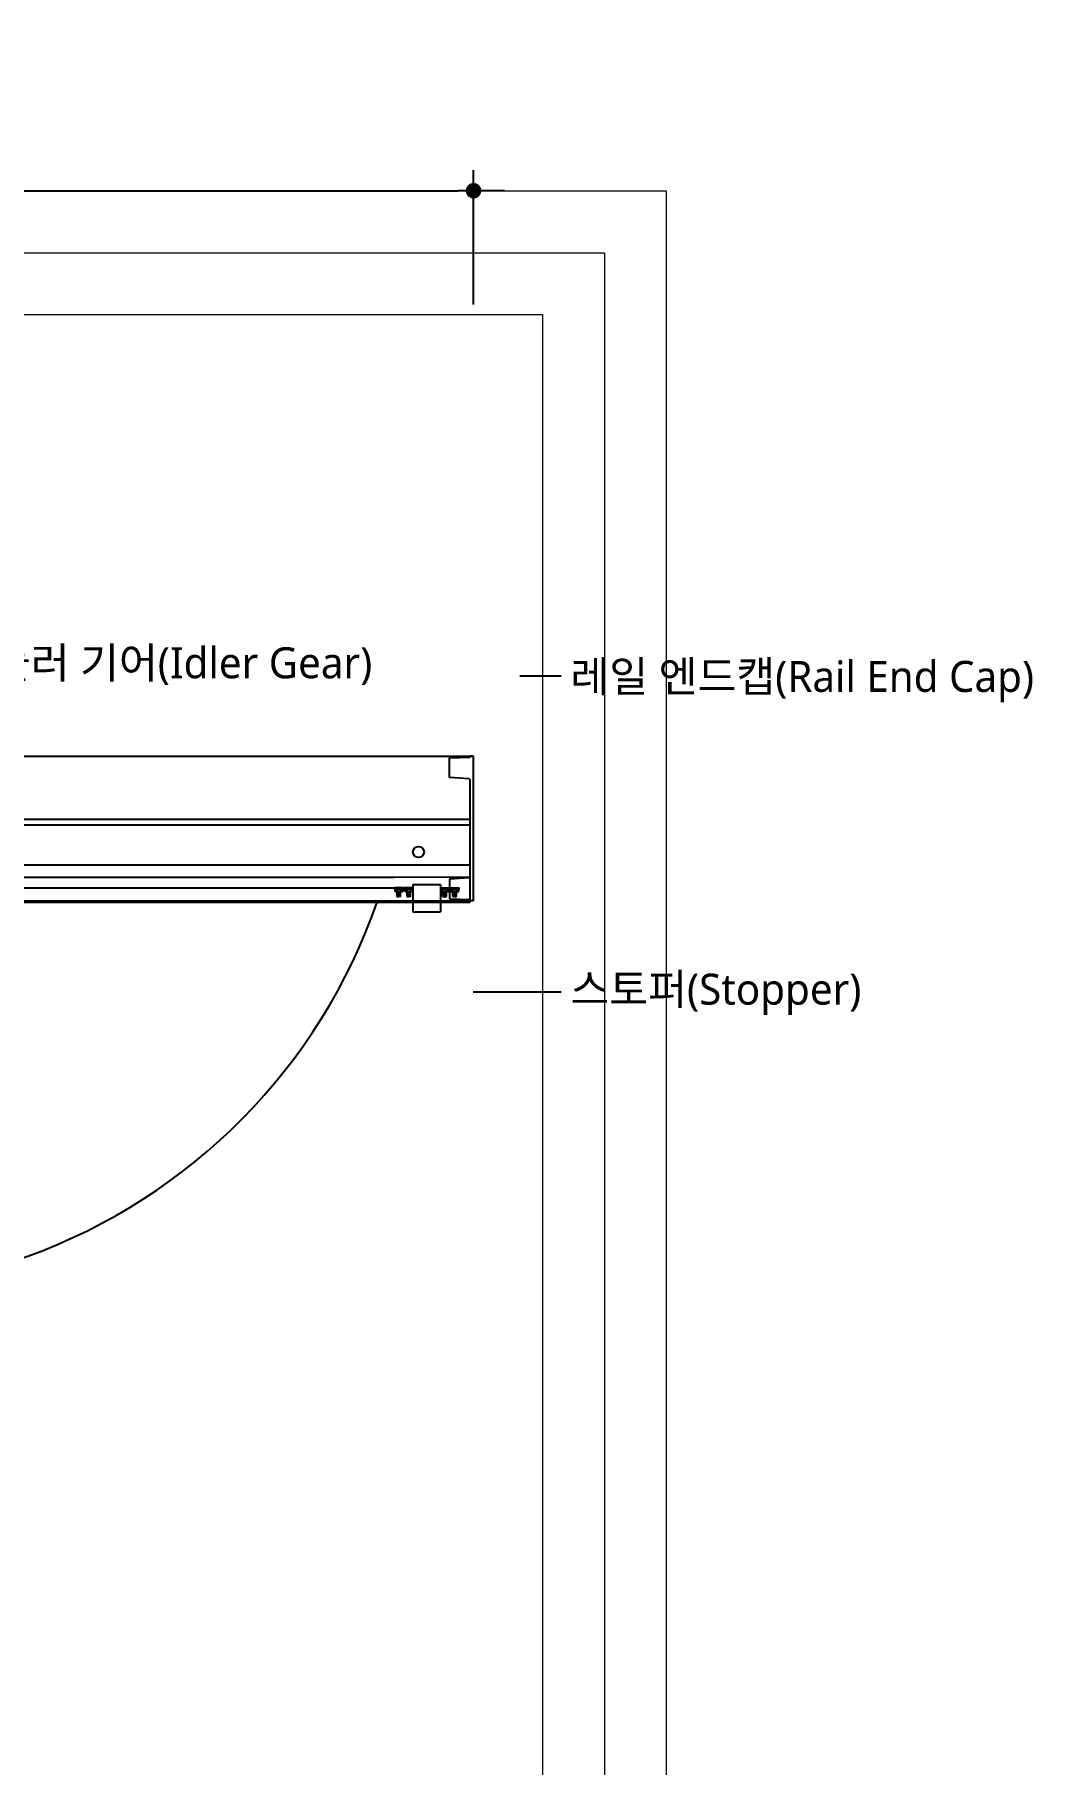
# Model space of a CAD drawing. Header units: millimetres. Extents: x 232323 to 272954, y -5343 to 8721.
# Drawn here: x 237365 to 238815, y 6209 to 8721 of the extents above; entities that cross this region are included whole.
import ezdxf
from ezdxf.enums import TextEntityAlignment as Align

# ---------------------------------------------------------------- set-up
doc = ezdxf.new("R2010")
doc.units = ezdxf.units.MM
doc.header["$MEASUREMENT"] = 0
doc.layers.get('0').update_dxf_attribs({"linetype": 'CONTINUOUS'})
for name, color, linetype, lineweight in [('A-DIMS', 7, 'CONTINUOUS', 25), ('A-MKXS-LEAD', 7, 'CONTINUOUS', 25), ('A-MKXS-TEXT1', 3, 'CONTINUOUS', 25), ('A-XXXX-TXT2', 3, 'CONTINUOUS', 25)]:
    doc.layers.add(name, color=color, linetype=linetype, lineweight=lineweight)
doc.layers.add('A-XXXX-NPLT', color=144, linetype='CONTINUOUS', lineweight=15, plot=False)
doc.styles.add('HY울릉도L', font='')
doc.styles.add('맑은고딕', font='malgun.ttf')
doc.styles.get('HY울릉도L').set_extended_font_data('HYwulM')
doc.dimstyles.new('CDIM', dxfattribs={"dimtxt": 3, "dimasz": 1.5, "dimexe": 2, "dimexo": 1, "dimgap": 1, "dimtad": 1, "dimdec": 0, "dimrnd": 0.5, "dimzin": 0, "dimdsep": 32, "dimlunit": 6, "dimtxsty": 'HY울릉도L', "dimblk1": '_CIDOT', "dimblk2": '_CIDOT', "dimsah": 1, "dimcen": 5.5, "dimclrd": 2, "dimclre": 2, "dimclrt": 7, "dimadec": 0, "dimazin": 0, "dimtfac": 1, "dimtdec": 0, "dimtix": 1, "dimtmove": 2, "dimatfit": 1, "dimldrblk": '_CIDOT', "dimfxl": 1, "dimtolj": 1, "dimtzin": 0, "dimlwd": -1, "dimarcsym": 0})

# ---------------------------------------------------------------- blocks, each defined once
blk = doc.blocks.new('A$C037E3D80')
at = {"color": 5}
for p, q in [((-20, 207.9), (-15, 207.9)), ((-20, -2.1), (-20, 207.9)), ((-15, 206.3), (-15, 207.9)), ((15, 205.3), (-15, 206.3)), ((15, 176.7), (15, 205.3)), ((-13.5, 174.8), (15, 176.7)), ((-13.5, 174.8), (-15, 173.4)), ((-15, 32.5), (-15, 173.4)), ((-13.5, 31), (-15, 32.5)), ((-13.5, 31), (15, 29.1)), ((15, 29.1), (15, 0.5)), ((15, 0.5), (-15, -0.5)), ((-20, -2.1), (-15, -2.1)), ((-15, -2.1), (-15, -0.5))]:
    blk.add_line(p, q, dxfattribs=at)
blk = doc.blocks.new('A$C75D13664')
at = {"color": 7}
for p, q in [((-2701.2, 3309), (2588.6, 3309)), ((-2698.4, 3217.3), (2583.6, 3217.3)), ((2693.8, 3097), (2693.8, 3217.3)), ((-2698.4, 3209.3), (2583.6, 3209.3)), ((-2698.4, 3133), (2583.6, 3133)), ((-2698.4, 3117.7), (2583.6, 3117.7)), ((2596.9, 3117.7), (2583.7, 3117.7)), ((2583.7, 3115.7), (2583.7, 3117.7)), ((2596.9, 3115.7), (2583.7, 3115.7)), ((2584.6, 3115.7), (2584.6, 3112.9)), ((2587.4, 3115.7), (2587.4, 3112.1)), ((2593.2, 3115.7), (2593.2, 3112.1)), ((2596, 3115.7), (2596, 3112.9)), ((2596.9, 3115.7), (2596.9, 3117.7)), ((2610.8, 3117.7), (2598.2, 3117.7)), ((2598.2, 3115.7), (2598.2, 3117.7)), ((2610.8, 3115.7), (2598.2, 3115.7)), ((2599.1, 3115.7), (2599.1, 3112.9)), ((2601.9, 3115.7), (2601.9, 3112.1)), ((2607.7, 3115.7), (2607.7, 3112.1)), ((2610.5, 3115.7), (2610.5, 3112.9)), ((2610.8, 3122.7), (2610.8, 3082.7)), ((2650.8, 3122.7), (2650.8, 3082.7)), ((2650.8, 3117.7), (2663.4, 3117.7)), ((2650.8, 3115.7), (2663.4, 3115.7)), ((2651.1, 3115.7), (2651.1, 3112.9)), ((2653.9, 3115.7), (2653.9, 3112.1)), ((2659.7, 3115.7), (2659.7, 3112.1)), ((2662.5, 3115.7), (2662.5, 3112.9)), ((2663.4, 3115.7), (2663.4, 3117.7)), ((2664.7, 3117.7), (2677.9, 3117.7)), ((2664.7, 3115.7), (2664.7, 3117.7)), ((2664.7, 3115.7), (2677.9, 3115.7)), ((2665.6, 3115.7), (2665.6, 3112.9)), ((2668.4, 3115.7), (2668.4, 3112.1)), ((2674.2, 3115.7), (2674.2, 3112.1)), ((2677, 3115.7), (2677, 3112.9)), ((2677.9, 3115.7), (2677.9, 3117.7)), ((-2698.4, 3099), (2583.6, 3099)), ((-2698.4, 3097), (2583.6, 3097)), ((2595.3, 3112.1), (2585.3, 3112.1)), ((2587.4, 3111.8), (2587.8, 3111.8)), ((2587.4, 3111.8), (2587.8, 3111.8)), ((2587.4, 3111.8), (2587.8, 3111.8)), ((2587.4, 3110.9), (2587.8, 3110.8)), ((2587.4, 3110.9), (2587.8, 3110.8)), ((2587.4, 3110.9), (2587.8, 3110.9)), ((2587.4, 3109.9), (2587.8, 3109.9)), ((2587.4, 3109.9), (2587.8, 3109.9)), ((2587.4, 3109.9), (2587.8, 3109.9)), ((2587.4, 3108.9), (2587.8, 3108.9)), ((2587.4, 3108.9), (2587.8, 3108.9)), ((2587.4, 3108.9), (2587.8, 3108.9)), ((2587.4, 3107.9), (2587.8, 3107.9)), ((2587.4, 3107.9), (2587.8, 3107.9)), ((2587.4, 3107.9), (2587.8, 3107.9)), ((2587.4, 3107), (2587.8, 3106.9)), ((2587.4, 3107), (2587.8, 3106.9)), ((2587.4, 3107), (2587.8, 3107)), ((2587.4, 3106), (2587.8, 3106)), ((2587.4, 3106), (2587.8, 3106)), ((2587.4, 3106), (2587.8, 3106)), ((2587.4, 3105), (2587.8, 3105)), ((2587.4, 3105), (2587.8, 3105)), ((2587.4, 3105), (2587.8, 3105)), ((2587.8, 3104.9), (2587.8, 3112.1)), ((2587.8, 3111.8), (2592.8, 3111.6)), ((2587.8, 3111.8), (2592.8, 3111.6)), ((2587.8, 3111.8), (2592.8, 3111.7)), ((2587.8, 3110.9), (2592.8, 3110.7)), ((2587.8, 3110.8), (2592.8, 3110.7)), ((2587.8, 3110.8), (2592.8, 3110.7)), ((2587.8, 3109.9), (2592.8, 3109.7)), ((2587.8, 3109.9), (2592.8, 3109.7)), ((2587.8, 3109.9), (2592.8, 3109.7)), ((2587.8, 3108.9), (2592.8, 3108.7)), ((2587.8, 3108.9), (2592.8, 3108.7)), ((2587.8, 3108.9), (2592.8, 3108.7)), ((2587.8, 3107.9), (2592.8, 3107.7)), ((2587.8, 3107.9), (2592.8, 3107.7)), ((2587.8, 3107.9), (2592.8, 3107.8)), ((2587.8, 3107), (2592.8, 3106.8)), ((2587.8, 3106.9), (2592.8, 3106.8)), ((2587.8, 3106.9), (2592.8, 3106.8)), ((2587.8, 3106), (2592.8, 3105.8)), ((2587.8, 3106), (2592.8, 3105.8)), ((2587.8, 3106), (2592.8, 3105.8)), ((2587.8, 3105), (2589.2, 3104.9)), ((2587.8, 3105), (2589.6, 3104.9)), ((2587.8, 3105), (2590.1, 3104.9)), ((2592.8, 3104.9), (2587.8, 3104.9)), ((2592.8, 3104.9), (2592.8, 3112.1)), ((2593.2, 3111.6), (2592.8, 3111.7)), ((2592.8, 3111.6), (2593.2, 3111.6)), ((2593.2, 3111.6), (2592.8, 3111.6)), ((2592.8, 3110.7), (2593.2, 3110.7)), ((2593.2, 3110.7), (2592.8, 3110.7)), ((2593.2, 3110.7), (2592.8, 3110.7)), ((2592.8, 3109.7), (2593.2, 3109.7)), ((2593.2, 3109.7), (2592.8, 3109.7)), ((2593.2, 3109.7), (2592.8, 3109.7)), ((2592.8, 3108.7), (2593.2, 3108.7)), ((2593.2, 3108.7), (2592.8, 3108.7)), ((2593.2, 3108.7), (2592.8, 3108.7)), ((2593.2, 3107.7), (2592.8, 3107.8)), ((2592.8, 3107.7), (2593.2, 3107.7)), ((2593.2, 3107.7), (2592.8, 3107.7)), ((2592.8, 3106.8), (2593.2, 3106.8)), ((2593.2, 3106.8), (2592.8, 3106.8)), ((2593.2, 3106.8), (2592.8, 3106.8)), ((2592.8, 3105.8), (2593.2, 3105.8)), ((2593.2, 3105.8), (2592.8, 3105.8)), ((2593.2, 3105.8), (2592.8, 3105.8)), ((2609.8, 3112.1), (2599.8, 3112.1)), ((2601.9, 3111.8), (2602.3, 3111.8)), ((2601.9, 3111.8), (2602.3, 3111.8)), ((2601.9, 3111.8), (2602.3, 3111.8)), ((2601.9, 3110.9), (2602.3, 3110.8)), ((2601.9, 3110.9), (2602.3, 3110.8)), ((2601.9, 3110.9), (2602.3, 3110.9)), ((2601.9, 3109.9), (2602.3, 3109.9)), ((2601.9, 3109.9), (2602.3, 3109.9)), ((2601.9, 3109.9), (2602.3, 3109.9)), ((2601.9, 3108.9), (2602.3, 3108.9)), ((2601.9, 3108.9), (2602.3, 3108.9)), ((2601.9, 3108.9), (2602.3, 3108.9)), ((2601.9, 3107.9), (2602.3, 3107.9)), ((2601.9, 3107.9), (2602.3, 3107.9)), ((2601.9, 3107.9), (2602.3, 3107.9)), ((2601.9, 3107), (2602.3, 3106.9)), ((2601.9, 3107), (2602.3, 3106.9)), ((2601.9, 3107), (2602.3, 3107)), ((2601.9, 3106), (2602.3, 3106)), ((2601.9, 3106), (2602.3, 3106)), ((2601.9, 3106), (2602.3, 3106)), ((2601.9, 3105), (2602.3, 3105)), ((2601.9, 3105), (2602.3, 3105)), ((2601.9, 3105), (2602.3, 3105)), ((2602.3, 3104.9), (2602.3, 3112.1)), ((2602.3, 3111.8), (2607.3, 3111.6)), ((2602.3, 3111.8), (2607.3, 3111.6)), ((2602.3, 3111.8), (2607.3, 3111.7)), ((2602.3, 3110.9), (2607.3, 3110.7)), ((2602.3, 3110.8), (2607.3, 3110.7)), ((2602.3, 3110.8), (2607.3, 3110.7)), ((2602.3, 3109.9), (2607.3, 3109.7)), ((2602.3, 3109.9), (2607.3, 3109.7)), ((2602.3, 3109.9), (2607.3, 3109.7)), ((2602.3, 3108.9), (2607.3, 3108.7)), ((2602.3, 3108.9), (2607.3, 3108.7)), ((2602.3, 3108.9), (2607.3, 3108.7)), ((2602.3, 3107.9), (2607.3, 3107.7)), ((2602.3, 3107.9), (2607.3, 3107.7)), ((2602.3, 3107.9), (2607.3, 3107.8)), ((2602.3, 3107), (2607.3, 3106.8)), ((2602.3, 3106.9), (2607.3, 3106.8)), ((2602.3, 3106.9), (2607.3, 3106.8)), ((2602.3, 3106), (2607.3, 3105.8)), ((2602.3, 3106), (2607.3, 3105.8)), ((2602.3, 3106), (2607.3, 3105.8)), ((2602.3, 3105), (2603.7, 3104.9)), ((2602.3, 3105), (2604.1, 3104.9)), ((2602.3, 3105), (2604.6, 3104.9)), ((2607.3, 3104.9), (2602.3, 3104.9)), ((2607.3, 3104.9), (2607.3, 3112.1)), ((2607.7, 3111.6), (2607.3, 3111.7)), ((2607.3, 3111.6), (2607.7, 3111.6)), ((2607.7, 3111.6), (2607.3, 3111.6)), ((2607.3, 3110.7), (2607.7, 3110.7)), ((2607.7, 3110.7), (2607.3, 3110.7)), ((2607.7, 3110.7), (2607.3, 3110.7)), ((2607.3, 3109.7), (2607.7, 3109.7)), ((2607.7, 3109.7), (2607.3, 3109.7)), ((2607.7, 3109.7), (2607.3, 3109.7)), ((2607.3, 3108.7), (2607.7, 3108.7)), ((2607.7, 3108.7), (2607.3, 3108.7)), ((2607.7, 3108.7), (2607.3, 3108.7)), ((2607.7, 3107.7), (2607.3, 3107.8)), ((2607.3, 3107.7), (2607.7, 3107.7)), ((2607.7, 3107.7), (2607.3, 3107.7)), ((2607.3, 3106.8), (2607.7, 3106.8)), ((2607.7, 3106.8), (2607.3, 3106.8)), ((2607.7, 3106.8), (2607.3, 3106.8)), ((2607.3, 3105.8), (2607.7, 3105.8)), ((2607.7, 3105.8), (2607.3, 3105.8)), ((2607.7, 3105.8), (2607.3, 3105.8)), ((2651.8, 3112.1), (2661.8, 3112.1)), ((2653.9, 3111.6), (2654.3, 3111.7)), ((2654.3, 3111.6), (2653.9, 3111.6)), ((2653.9, 3111.6), (2654.3, 3111.6)), ((2654.3, 3110.7), (2653.9, 3110.7)), ((2653.9, 3110.7), (2654.3, 3110.7)), ((2653.9, 3110.7), (2654.3, 3110.7)), ((2654.3, 3109.7), (2653.9, 3109.7)), ((2653.9, 3109.7), (2654.3, 3109.7)), ((2653.9, 3109.7), (2654.3, 3109.7)), ((2654.3, 3108.7), (2653.9, 3108.7)), ((2653.9, 3108.7), (2654.3, 3108.7)), ((2653.9, 3108.7), (2654.3, 3108.7)), ((2653.9, 3107.7), (2654.3, 3107.8)), ((2654.3, 3107.7), (2653.9, 3107.7)), ((2653.9, 3107.7), (2654.3, 3107.7)), ((2654.3, 3106.8), (2653.9, 3106.8)), ((2653.9, 3106.8), (2654.3, 3106.8)), ((2653.9, 3106.8), (2654.3, 3106.8)), ((2654.3, 3105.8), (2653.9, 3105.8)), ((2653.9, 3105.8), (2654.3, 3105.8)), ((2653.9, 3105.8), (2654.3, 3105.8)), ((2654.3, 3104.9), (2654.3, 3112.1)), ((2659.3, 3111.8), (2654.3, 3111.6)), ((2659.3, 3111.8), (2654.3, 3111.6)), ((2659.3, 3111.8), (2654.3, 3111.7)), ((2659.3, 3110.9), (2654.3, 3110.7)), ((2659.3, 3110.8), (2654.3, 3110.7)), ((2659.3, 3110.8), (2654.3, 3110.7)), ((2659.3, 3109.9), (2654.3, 3109.7)), ((2659.3, 3109.9), (2654.3, 3109.7)), ((2659.3, 3109.9), (2654.3, 3109.7)), ((2659.3, 3108.9), (2654.3, 3108.7)), ((2659.3, 3108.9), (2654.3, 3108.7)), ((2659.3, 3108.9), (2654.3, 3108.7)), ((2659.3, 3107.9), (2654.3, 3107.7)), ((2659.3, 3107.9), (2654.3, 3107.7)), ((2659.3, 3107.9), (2654.3, 3107.8)), ((2659.3, 3107), (2654.3, 3106.8)), ((2659.3, 3106.9), (2654.3, 3106.8)), ((2659.3, 3106.9), (2654.3, 3106.8)), ((2659.3, 3106), (2654.3, 3105.8)), ((2659.3, 3106), (2654.3, 3105.8)), ((2659.3, 3106), (2654.3, 3105.8)), ((2654.3, 3104.9), (2659.3, 3104.9)), ((2659.3, 3105), (2657, 3104.9)), ((2659.3, 3105), (2657.5, 3104.9)), ((2659.3, 3105), (2657.9, 3104.9)), ((2659.3, 3104.9), (2659.3, 3112.1)), ((2659.7, 3111.8), (2659.3, 3111.8)), ((2659.7, 3111.8), (2659.3, 3111.8)), ((2659.7, 3111.8), (2659.3, 3111.8)), ((2659.7, 3110.9), (2659.3, 3110.8)), ((2659.7, 3110.9), (2659.3, 3110.8)), ((2659.7, 3110.9), (2659.3, 3110.9)), ((2659.7, 3109.9), (2659.3, 3109.9)), ((2659.7, 3109.9), (2659.3, 3109.9)), ((2659.7, 3109.9), (2659.3, 3109.9)), ((2659.7, 3108.9), (2659.3, 3108.9)), ((2659.7, 3108.9), (2659.3, 3108.9)), ((2659.7, 3108.9), (2659.3, 3108.9)), ((2659.7, 3107.9), (2659.3, 3107.9)), ((2659.7, 3107.9), (2659.3, 3107.9)), ((2659.7, 3107.9), (2659.3, 3107.9)), ((2659.7, 3107), (2659.3, 3106.9)), ((2659.7, 3107), (2659.3, 3106.9)), ((2659.7, 3107), (2659.3, 3107)), ((2659.7, 3106), (2659.3, 3106)), ((2659.7, 3106), (2659.3, 3106)), ((2659.7, 3106), (2659.3, 3106)), ((2659.7, 3105), (2659.3, 3105)), ((2659.7, 3105), (2659.3, 3105)), ((2659.7, 3105), (2659.3, 3105)), ((2666.3, 3112.1), (2676.3, 3112.1)), ((2668.4, 3111.6), (2668.8, 3111.7)), ((2668.8, 3111.6), (2668.4, 3111.6)), ((2668.4, 3111.6), (2668.8, 3111.6)), ((2668.8, 3110.7), (2668.4, 3110.7)), ((2668.4, 3110.7), (2668.8, 3110.7)), ((2668.4, 3110.7), (2668.8, 3110.7)), ((2668.8, 3109.7), (2668.4, 3109.7)), ((2668.4, 3109.7), (2668.8, 3109.7)), ((2668.4, 3109.7), (2668.8, 3109.7)), ((2668.8, 3108.7), (2668.4, 3108.7)), ((2668.4, 3108.7), (2668.8, 3108.7)), ((2668.4, 3108.7), (2668.8, 3108.7)), ((2668.4, 3107.7), (2668.8, 3107.8)), ((2668.8, 3107.7), (2668.4, 3107.7)), ((2668.4, 3107.7), (2668.8, 3107.7)), ((2668.8, 3106.8), (2668.4, 3106.8)), ((2668.4, 3106.8), (2668.8, 3106.8)), ((2668.4, 3106.8), (2668.8, 3106.8)), ((2668.8, 3105.8), (2668.4, 3105.8)), ((2668.4, 3105.8), (2668.8, 3105.8)), ((2668.4, 3105.8), (2668.8, 3105.8)), ((2668.8, 3104.9), (2668.8, 3112.1)), ((2673.8, 3111.8), (2668.8, 3111.6)), ((2673.8, 3111.8), (2668.8, 3111.6)), ((2673.8, 3111.8), (2668.8, 3111.7)), ((2673.8, 3110.9), (2668.8, 3110.7)), ((2673.8, 3110.8), (2668.8, 3110.7)), ((2673.8, 3110.8), (2668.8, 3110.7)), ((2673.8, 3109.9), (2668.8, 3109.7)), ((2673.8, 3109.9), (2668.8, 3109.7)), ((2673.8, 3109.9), (2668.8, 3109.7)), ((2673.8, 3108.9), (2668.8, 3108.7)), ((2673.8, 3108.9), (2668.8, 3108.7)), ((2673.8, 3108.9), (2668.8, 3108.7)), ((2673.8, 3107.9), (2668.8, 3107.7)), ((2673.8, 3107.9), (2668.8, 3107.7)), ((2673.8, 3107.9), (2668.8, 3107.8)), ((2673.8, 3107), (2668.8, 3106.8)), ((2673.8, 3106.9), (2668.8, 3106.8)), ((2673.8, 3106.9), (2668.8, 3106.8)), ((2673.8, 3106), (2668.8, 3105.8)), ((2673.8, 3106), (2668.8, 3105.8)), ((2673.8, 3106), (2668.8, 3105.8)), ((2668.8, 3104.9), (2673.8, 3104.9)), ((2673.8, 3105), (2671.5, 3104.9)), ((2673.8, 3105), (2672, 3104.9)), ((2673.8, 3105), (2672.4, 3104.9)), ((2673.8, 3104.9), (2673.8, 3112.1)), ((2674.2, 3111.8), (2673.8, 3111.8)), ((2674.2, 3111.8), (2673.8, 3111.8)), ((2674.2, 3111.8), (2673.8, 3111.8)), ((2674.2, 3110.9), (2673.8, 3110.8)), ((2674.2, 3110.9), (2673.8, 3110.8)), ((2674.2, 3110.9), (2673.8, 3110.9)), ((2674.2, 3109.9), (2673.8, 3109.9)), ((2674.2, 3109.9), (2673.8, 3109.9)), ((2674.2, 3109.9), (2673.8, 3109.9)), ((2674.2, 3108.9), (2673.8, 3108.9)), ((2674.2, 3108.9), (2673.8, 3108.9)), ((2674.2, 3108.9), (2673.8, 3108.9)), ((2674.2, 3107.9), (2673.8, 3107.9)), ((2674.2, 3107.9), (2673.8, 3107.9)), ((2674.2, 3107.9), (2673.8, 3107.9)), ((2674.2, 3107), (2673.8, 3106.9)), ((2674.2, 3107), (2673.8, 3106.9)), ((2674.2, 3107), (2673.8, 3107)), ((2674.2, 3106), (2673.8, 3106)), ((2674.2, 3106), (2673.8, 3106)), ((2674.2, 3106), (2673.8, 3106)), ((2674.2, 3105), (2673.8, 3105)), ((2674.2, 3105), (2673.8, 3105)), ((2674.2, 3105), (2673.8, 3105))]:
    blk.add_line(p, q, dxfattribs=at)
at = {"color": 0}
for p, q in [((2588.6, 3309), (2698.8, 3309)), ((2583.6, 3217.3), (2693.8, 3217.3)), ((2583.6, 3209.3), (2693.8, 3209.3)), ((2583.6, 3133), (2693.8, 3133.6)), ((2610.8, 3122.7), (2650.8, 3122.7)), ((2583.6, 3099), (2693.8, 3099)), ((2583.6, 3097), (2693.8, 3097)), ((2610.8, 3082.7), (2650.8, 3082.7))]:
    blk.add_line(p, q, dxfattribs=at)
at = {"color": 1}
for p, q in [((1260.7, 3151.1), (2583.6, 3151.1)), ((2583.6, 3151.1), (2693.8, 3151.1))]:
    blk.add_line(p, q, dxfattribs=at)
at = {"color": 7}
blk.add_circle((2618.8, 3169.6), 8, dxfattribs=at)
for centre, radius, start, end in [((1764.6, 3372.9), 840.6, 239.0333, 340.8431), ((2585.3, 3112.9), 0.729, 180, 270), ((2583.8, 3112.9), 0.729, 359.9981, 0.0014), ((2586.6, 3112.9), 0.729, 270, 0.0014), ((2588.1, 3112.9), 0.729, 180, 270), ((2592.5, 3112.9), 0.729, 270, 0.0014), ((2593.9, 3112.9), 0.729, 180, 270), ((2595.3, 3112.9), 0.729, 270, 0.0014), ((2596.7, 3112.9), 0.729, 180, 180.0014), ((2599.8, 3112.9), 0.729, 180, 270), ((2598.3, 3112.9), 0.729, 359.9981, 0.0014), ((2601.1, 3112.9), 0.729, 270, 0.0014), ((2602.6, 3112.9), 0.729, 180, 270), ((2607, 3112.9), 0.729, 270, 0.0014), ((2608.4, 3112.9), 0.729, 180, 270), ((2609.8, 3112.9), 0.729, 270, 0.0014), ((2611.2, 3112.9), 0.729, 180, 180.0014), ((2650.3, 3112.9), 0.729, 359.9986, 0), ((2651.8, 3112.9), 0.729, 179.9986, 270), ((2653.1, 3112.9), 0.729, 270, 0), ((2654.6, 3112.9), 0.729, 179.9986, 270), ((2659, 3112.9), 0.729, 270, 0), ((2660.4, 3112.9), 0.729, 179.9986, 270), ((2661.8, 3112.9), 0.729, 270, 0), ((2663.2, 3112.9), 0.729, 179.9986, 180.0019), ((2664.8, 3112.9), 0.729, 359.9986, 0), ((2666.3, 3112.9), 0.729, 179.9986, 270), ((2667.6, 3112.9), 0.729, 270, 0), ((2669.1, 3112.9), 0.729, 179.9986, 270), ((2673.5, 3112.9), 0.729, 270, 0), ((2674.9, 3112.9), 0.729, 179.9986, 270), ((2676.3, 3112.9), 0.729, 270, 0), ((2677.7, 3112.9), 0.729, 179.9986, 180.0019)]:
    blk.add_arc(centre, radius, start, end, dxfattribs=at)
at = {"color": 7, "xscale": -1}
blk.add_blockref('A$C037E3D80', (2678.8, 3101.1), dxfattribs=at)
blk = doc.blocks.new('_CIDOT')
at = {"color": 0, "linetype": 'ByBlock'}
blk.add_line((2, 0), (-1, 0), dxfattribs=at)
at = {"color": 0, "linetype": 'ByBlock', "const_width": 0.5}
blk.add_lwpolyline([(-0.25, 0, 1), (0.25, 0, 1)], format="xyb", close=True, dxfattribs=at)
blk = doc.blocks.new('*D68')
at = {"layer": 'A-DIMS', "lineweight": -2, "transparency": 16777216}
for p, q in [((232603.3, 8329.5), (232603.3, 8524.5)), ((238003.3, 8329.5), (238003.3, 8524.5))]:
    blk.add_line(p, q, dxfattribs=at)
at = {"layer": 'A-DIMS', "transparency": 16777216}
blk.add_line((232625.8, 8494.5), (237980.8, 8494.5), dxfattribs=at)
at = {"layer": 'A-DIMS', "transparency": 16777216, "xscale": 22.5, "yscale": 22.5, "zscale": 22.5, "rotation": 180}
blk.add_blockref('_CIDOT', (232603.3, 8494.5), dxfattribs=at)
at = {"layer": 'A-DIMS', "transparency": 16777216, "xscale": 22.5, "yscale": 22.5, "zscale": 22.5}
blk.add_blockref('_CIDOT', (238003.3, 8494.5), dxfattribs=at)
at = {"layer": 'A-DIMS', "color": 3, "transparency": 16777216, "insert": (235303.3, 8541.4), "char_height": 45, "attachment_point": 5, "style": '맑은고딕'}
blk.add_mtext('\\A1;레일 길이=[2,600(도어 폭)*2+200 = 5400]', dxfattribs=at)

msp = doc.modelspace()

# ---------------------------------------------------------------- linework, layer by layer
at = {"layer": 'A-MKXS-LEAD'}
for p, q in [((238070.5, 7790), (238130.5, 7790)), ((238002.5, 7330.9), (238130.5, 7330.9))]:
    msp.add_line(p, q, dxfattribs=at)
for points in [[(238003.3, 7673.6, 0, 15, 0), (238025.8, 7712.5, 0, 0, 0), (238070.5, 7790, 0, 0, 0)], [(237935.3, 7447.3, 0, 15, 0), (237957.8, 7408.3, 0, 0, 0), (238002.5, 7330.9, 0, 0, 0)]]:
    msp.add_lwpolyline(points, format="xyseb", dxfattribs=at)
at = {"layer": 'A-XXXX-NPLT'}
for points in [[(238283.3, 3834.5), (232323.3, 3834.5), (232323.3, 8494.5), (238283.3, 8494.5)], [(238193.3, 3924.5), (232413.3, 3924.5), (232413.3, 8404.5), (238193.3, 8404.5)], [(238103.3, 4014.5), (232503.3, 4014.5), (232503.3, 8314.5), (238103.3, 8314.5)]]:
    msp.add_lwpolyline(points, close=True, dxfattribs=at)

# ---------------------------------------------------------------- block references
msp.add_blockref('A$C75D13664', (235304.5, 4364.5))

# ---------------------------------------------------------------- texts
at = {"layer": 'A-MKXS-TEXT1', "style": '맑은고딕'}
msp.add_text('아이들러 기어(Idler Gear)', height=45, dxfattribs=at).set_placement((237190.5, 7809), align=Align.MIDDLE_LEFT)
at = {"layer": 'A-XXXX-TXT2', "style": '맑은고딕'}
for s, p in [('레일 엔드캡(Rail End Cap)', (238144, 7789.2)), ('스토퍼(Stopper)', (238144, 7335))]:
    msp.add_text(s, height=45, dxfattribs=at).set_placement(p, align=Align.MIDDLE_LEFT)

# ---------------------------------------------------------------- dimensions: what is measured, and where the dimension line sits
at = {"layer": 'A-DIMS'}
dim = msp.add_linear_dim(base=(238003.3, 8494.5), p1=(232603.3, 8314.5), p2=(238003.3, 8314.5), text='레일 길이=[2,600(도어 폭)*2+200 = 5400]', dimstyle='CDIM', override={"dimscale": 15, "dimtxsty": '맑은고딕', "dimclrd": 256, "dimclre": 256, "dimclrt": 3}, dxfattribs=at)
dim.commit()
dim.dimension.update_dxf_attribs({"geometry": '*D68', "text_midpoint": (235303.3, 8541.4)})

doc.saveas('drawing.dxf')
